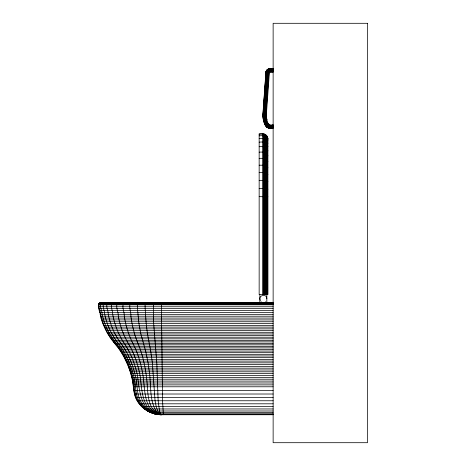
<?xml version="1.0" encoding="UTF-8"?>
<svg xmlns="http://www.w3.org/2000/svg" width="466" height="466" viewBox="0 0 466 466"><rect width="100%" height="100%" fill="white"/><g stroke="black" fill="none" stroke-linecap="round" stroke-linejoin="round"><path stroke-width="0.35" stroke-dasharray="2.33 1.75" d="M265.096 301.735L265.818 301.176M260.878 301.176L261.601 301.735"/><path stroke-width="0.7" d="M273.134 128.121C264.694 130.492 262.69 120.344 262.9 114.182L265.894 72.218C266.103 68.718 270.426 68.123 273.134 68.764M273.134 124.655C266.593 127.049 266.628 118.498 266.389 114.397L269.395 72.44L273.134 72.23M269.639 128.15L269.732 124.655M273.134 414.74L163.356 414.74C152.9 415.352 142.369 409.905 137.161 400.76C132.699 393.688 133.987 385.097 131.721 377.349C129.047 366.154 124.02 355.529 117.071 346.355C109.388 337.716 103.341 327.487 100.499 316.216C100.93 312.832 95.559 304.653 100.138 302.9M262.894 114.752L262.929 114.182L266.389 114.397M161.376 303.005L162.558 400.76L163.356 414.74M269.138 128.121L269.499 124.643M268.637 128.045L269.36 124.62M265.987 71.764L266.103 71.315M268.148 127.917L269.226 124.585M269.092 124.533L267.676 127.736L268.16 127.888M268.969 124.474L267.228 127.509L266.074 126.542L268.643 124.206M266.802 127.235L268.853 124.393M266.412 126.921L268.742 124.306M268.55 124.102L265.731 126.175L265.48 125.738L268.474 123.985M153.314 302.9L153.669 323.555L156.792 362.839L158.143 400.76L159.483 410.995L160.368 413.785L161.294 414.728C150.314 414.769 139.864 407.645 135.763 397.481C133.049 390.438 133.864 382.662 131.511 375.491C128.604 364.371 123.391 353.869 116.284 344.84C108.595 336.207 103.143 325.612 100.563 314.34C100.971 311.183 96.456 304.525 100.656 302.9M268.311 69.108L266.581 70.523L266.016 72.236L262.987 114.758L263.867 120.944M265.224 125.302L268.41 123.857M268.329 123.641L265.038 124.836L263.785 120.974M263.756 120.979L267.076 119.902M228.497 303.005L228.829 302.9M266.931 119.436L263.581 120.432L263.453 119.873L266.808 118.993M145.468 302.9L145.054 304.117L145.165 308.655L146.173 323.555L147.477 333.965L150.704 351.061L152.365 362.839L155.05 400.76L156.203 406.55L157.7 410.995L159.454 413.785L161.294 414.728C150.466 414.769 140.336 407.494 136.422 397.481C133.771 390.426 134.569 382.668 132.274 375.491C129.455 364.412 124.399 353.91 117.444 344.84C109.912 336.155 104.629 325.559 102.124 314.34C102.549 311.172 98.093 304.583 102.217 302.9M263.29 119.319L266.698 118.545M229.284 303.005L229.767 302.9M263.173 118.76L266.604 118.096M137.889 302.9L137.284 304.117L137.447 308.655L138.932 323.555L140.866 333.965L145.637 351.061L148.095 362.839L149.796 375.491L150.99 394.015L152.062 400.76L153.763 406.55L155.982 410.995L158.568 413.785L161.294 414.728C150.71 414.757 141.122 407.243 137.505 397.481C134.965 390.403 135.74 382.679 133.538 375.491C130.859 364.482 126.053 353.979 119.354 344.84C112.079 336.068 107.081 325.472 104.704 314.34C105.153 311.154 100.796 304.677 104.792 302.9M269.173 68.793L268.276 69.026L269.546 72.253L268.713 68.852M268.742 68.968L273.134 68.852M229.994 303.005L230.606 302.9M266.523 117.642L263.074 118.189L263.022 117.618L266.459 117.187M230.594 303.005L231.317 302.9M130.713 302.9C128.15 306.319 131.342 312.162 130.899 316.216C132.21 326.59 134.942 336.79 139.183 346.355C142.934 356.321 145.229 366.794 146.505 377.349C148.351 389.972 145.771 410.511 161.294 414.728C151.036 414.728 142.229 406.882 138.99 397.481C136.608 390.374 137.342 382.697 135.274 375.491C132.781 364.569 128.325 354.078 121.981 344.84C115.073 335.945 110.459 325.361 108.246 314.34C108.724 311.131 104.518 304.811 108.328 302.9M231.066 303.005L231.882 302.9M231.416 303.005L232.272 302.9M124.061 302.9C121.02 306.016 124.754 312.267 124.288 316.216C125.902 326.748 129.303 336.982 134.371 346.355C138.88 356.164 141.728 366.684 143.289 377.349C144.973 390.747 144.011 412.002 161.294 414.728C140.691 413.726 139.497 391.067 137.458 375.491C135.192 364.68 131.167 354.201 125.278 344.84C118.853 335.788 114.706 325.233 112.696 314.34C113.197 311.09 109.207 304.985 112.772 302.9M232.499 303.005L233.373 302.9M234.229 303.005L235.12 302.9M235.586 303.005L236.483 302.9M236.553 303.005L238.044 302.9M237.334 303.005L238.243 302.9M118.049 302.9C114.601 305.748 118.778 312.354 118.306 316.216C120.211 326.911 124.247 337.168 130.026 346.355C135.181 356.012 138.548 366.573 140.382 377.349C141.88 391.632 142.73 413.097 161.294 414.728M262.929 117.048L266.406 116.727M262.882 116.477L266.371 116.267M262.859 115.9L266.354 115.807M273.134 69.003C270.595 68.467 266.348 68.869 266.162 72.247L263.162 114.193C262.981 120.222 264.839 130.195 273.134 127.882M273.134 69.201C270.711 68.712 266.552 68.991 266.36 72.271L263.366 114.211C263.208 120.117 264.956 129.991 273.134 127.684M273.134 69.457C270.863 69.032 266.802 69.143 266.616 72.294L263.616 114.222C263.605 119.983 264.956 129.787 273.134 127.428M273.134 69.76C271.037 69.422 267.105 69.323 266.913 72.323L263.919 114.246C263.931 119.826 265.131 129.484 273.134 127.125M273.134 70.104C271.241 69.883 267.449 69.527 267.257 72.364L264.263 114.263C264.304 119.646 265.335 129.14 273.134 126.781M273.134 70.483C271.468 70.413 267.845 69.766 267.635 72.399L264.641 114.287C264.717 119.447 265.562 128.762 273.134 126.403M273.134 70.89C271.701 71.013 268.282 70.04 268.043 72.44L265.049 114.316C265.16 119.226 265.801 128.354 273.134 125.995M273.134 71.327L269.354 71.368L268.503 72.265L265.486 114.345C265.632 118.993 266.057 127.923 273.134 125.558M273.134 71.776L269.552 71.787L268.946 72.352L265.929 114.368C266.127 118.748 266.325 127.486 273.134 125.109M273.134 128.034L268.189 127.801M262.649 133.742L259.154 133.742L259.154 294.512L267.892 294.512L267.845 138.309C267.554 135.769 265.206 133.701 262.649 133.742L262.649 294.512M259.154 134.278C262.579 133.55 267.402 134.715 267.845 138.81M259.154 135.886C262.737 135.024 267.944 136.567 267.892 140.959M259.154 138.53C262.62 137.755 267.886 139.037 267.892 143.382M259.154 142.171C262.469 141.524 267.787 142.45 267.892 146.72M259.154 146.743C262.288 146.266 267.641 146.755 267.892 150.908M259.154 152.166C262.102 151.893 267.443 151.887 267.892 155.883M259.154 158.353C261.927 158.3 267.169 157.799 267.892 161.551M259.154 165.197C261.793 165.372 266.802 164.416 267.892 167.824M259.154 172.577C261.741 172.938 266.348 171.68 267.892 174.587M259.154 180.371C261.799 180.796 265.806 179.538 267.892 181.728M259.154 188.439L265.27 188.532L267.892 189.126M259.154 196.652L267.892 196.821M99.899 302.917L273.134 302.9M99.666 302.97L273.134 302.97M99.444 303.051L273.134 303.051M99.235 303.168L273.134 303.168M99.048 303.314L273.134 303.314M98.879 303.488L273.134 303.488M98.74 303.681L273.134 303.681M98.629 303.89L273.134 303.89M98.553 304.117L273.134 304.117M98.512 304.35L273.134 304.35M98.501 304.589L273.134 304.589M98.524 304.822L273.134 304.822M98.722 306.745L273.134 306.745M98.973 308.655L273.134 308.655M99.275 310.56L273.134 310.56M99.631 312.459L273.134 312.459M100.039 314.34L273.134 314.34M100.499 316.216L273.134 316.216M101.017 318.074L273.134 318.074M101.582 319.921L273.134 319.921M102.2 321.75L273.134 321.75M102.864 323.555L273.134 323.555M103.586 325.35L273.134 325.35M104.355 327.12L273.134 327.12M105.17 328.868L273.134 328.868M106.038 330.592L273.134 330.592M106.953 332.293L273.134 332.293M107.914 333.965L273.134 333.965M108.922 335.613L273.134 335.613M109.976 337.227L273.134 337.227M111.071 338.817L273.134 338.817M112.213 340.372L273.134 340.372M113.401 341.893L273.134 341.893M114.63 343.384L273.134 343.384M115.894 344.84L273.134 344.84M117.071 346.355L273.134 346.355M118.213 347.898L273.134 347.898M119.319 349.465L273.134 349.465M120.385 351.061L273.134 351.061M121.416 352.68L273.134 352.68M122.412 354.317L273.134 354.317M123.368 355.983L273.134 355.983M124.288 357.667L273.134 357.667M125.162 359.373L273.134 359.373M126.006 361.098L273.134 361.098M126.804 362.839L273.134 362.839M127.562 364.598L273.134 364.598M128.284 366.381L273.134 366.381M128.96 368.175L273.134 368.175M129.595 369.981L273.134 369.981M130.189 371.804L273.134 371.804M130.742 373.639L273.134 373.639M131.249 375.491L273.134 375.491M131.721 377.349L273.134 377.349M132.146 379.219L273.134 379.219M132.525 381.095L273.134 381.095M132.862 382.982L273.134 382.982M133.16 384.881L273.134 384.881M133.41 386.78L273.134 386.78M133.649 390.432L273.134 390.432M134.365 394.015L273.134 394.015M135.542 397.481L273.134 397.481M137.161 400.76L273.134 400.76M139.2 403.801L273.134 403.801M141.617 406.55L273.134 406.55M144.373 408.962L273.134 408.962M147.419 410.995L273.134 410.995M150.704 412.614L273.134 412.614M154.176 413.785L273.134 413.785M157.77 414.501L273.134 414.501M262.853 115.329L266.348 115.347M262.865 114.752L266.36 114.886M265.894 72.218L269.371 72.579M111.549 302.9L112.457 303.005M111.974 302.9L112.877 303.005M113.244 302.9L114.123 303.005M115.341 302.9L116.18 303.005M118.218 302.9L119.011 303.005M121.842 302.9L122.564 303.005M126.135 302.9L126.781 303.005M131.033 302.9L131.587 303.005M265.958 71.758L269.395 72.44M136.451 302.9L136.905 303.005M142.293 302.9L142.643 303.005M266.08 71.304L269.4 72.411L266.482 70.459M266.255 70.867L269.412 72.381M267.286 127.404L267.729 127.626M266.872 127.136L265.148 124.795M266.762 70.081L269.447 72.329L267.443 69.446M267.082 69.743L269.47 72.306M267.839 69.195L269.517 72.265M260.319 300.453C257.43 295.45 266.849 292.928 266.843 298.706M269.173 68.764L269.61 72.242M267.845 138.309L267.892 139.491M262.888 115.9L262.917 116.477M269.639 68.735L269.75 72.23M267.711 137.633L267.711 294.512M267.49 136.987L267.49 294.512M267.187 136.369L267.187 294.512M266.808 135.798L266.843 302.9M266.354 135.28L266.354 294.512M265.841 134.825L265.841 294.512M265.27 134.447L265.27 294.512M264.653 134.144L264.653 294.512M264.006 133.923L264.006 294.512M263.331 133.789L263.331 294.512M259.853 294.512L259.853 302.9M367.499 23.3L273.134 23.3L273.134 442.7L367.499 442.7L367.499 23.3"/></g></svg>
